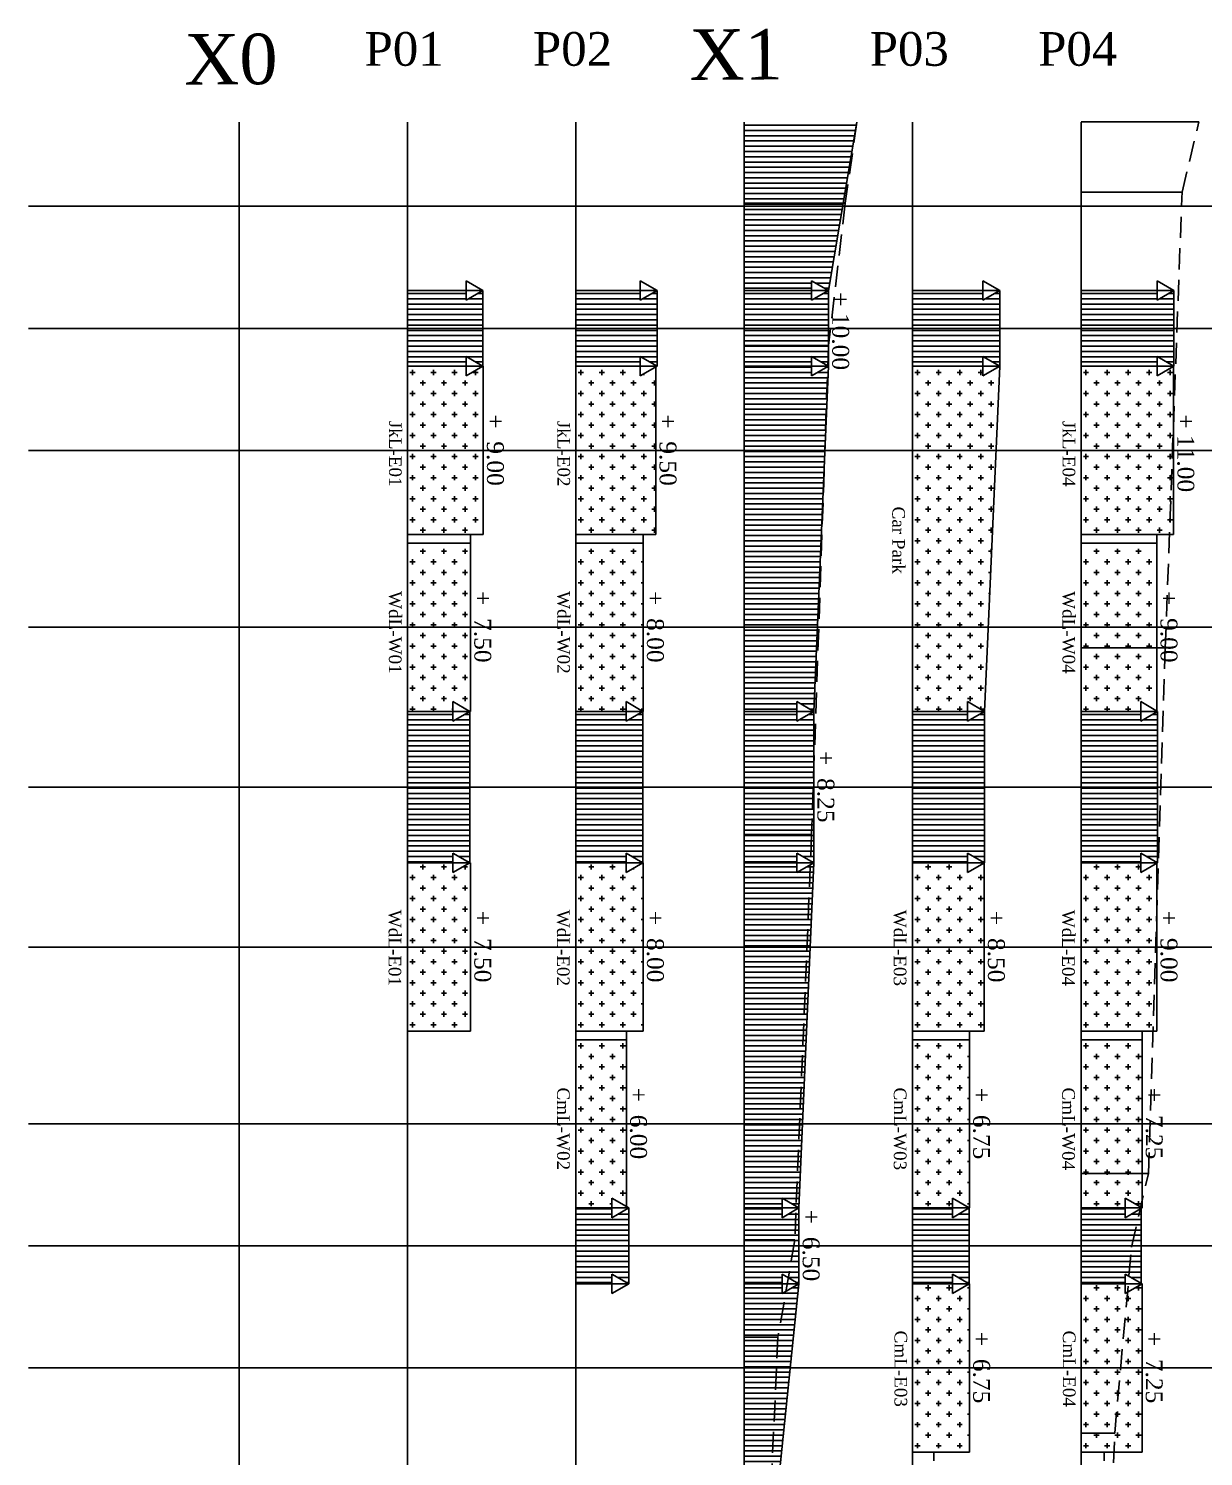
# Model space of a CAD drawing. Extents: x 15746 to 36625, y 87803 to 171760.
# Drawn here: x 16248.5 to 16388, y 88415 to 88584.6 of the extents above; entities that cross this region are included whole.
import ezdxf

# ---------------------------------------------------------------- set-up
doc = ezdxf.new("R2010")
doc.units = 0
doc.header["$LTSCALE"] = 5
doc.header["$MEASUREMENT"] = 0
doc.linetypes.add('DASHED', pattern=[0.75, 0.5, -0.25])
for name, color, linetype in [('CONTOUR', 254, 'Continuous'), ('Demarcation', 7, 'Continuous'), ('Hatch2', 254, 'Continuous'), ('text', 7, 'Continuous')]:
    doc.layers.add(name, color=color, linetype=linetype)
doc.styles.get("Standard").update_dxf_attribs({"font": 'TIMES.TTF', "height": 3})

msp = doc.modelspace()

# ---------------------------------------------------------------- hatches: boundary and pattern name
at = {"layer": 'Hatch2'}
h = msp.add_hatch(dxfattribs=at)
h.set_pattern_fill('ANSI31', color=253, scale=5, angle=135, style=0)
h.paths.add_polyline_path([(16346.857, 88573.49), (16333.476, 88573.49), (16333.476, 88563.49), (16345.166, 88563.49)])
h.paths.add_polyline_path([(16345.166, 88563.49), (16333.476, 88563.49), (16333.476, 88553.49), (16341.476, 88553.49), (16341.476, 88554.645), (16343.476, 88553.49)])
h.paths.add_polyline_path([(16343.476, 88553.49), (16341.476, 88552.336), (16341.476, 88553.49), (16333.476, 88553.49), (16333.476, 88548.99), (16343.476, 88548.99)])
h.paths.add_polyline_path([(16343.476, 88548.99), (16333.476, 88548.99), (16333.476, 88544.49), (16341.476, 88544.49), (16341.476, 88545.645), (16343.476, 88544.49)])
h.paths.add_polyline_path([(16343.476, 88544.49), (16341.476, 88543.336), (16341.476, 88544.49), (16333.476, 88544.49), (16333.476, 88534.49), (16343.049, 88534.49)])
h.paths.add_polyline_path([(16343.049, 88534.49), (16333.476, 88534.49), (16333.476, 88513.49), (16342.153, 88513.49)])
h.paths.add_polyline_path([(16342.153, 88513.49), (16333.476, 88513.49), (16333.476, 88503.49), (16339.726, 88503.49), (16339.726, 88504.645), (16341.726, 88503.49)])
h.paths.add_polyline_path([(16341.726, 88503.49), (16339.726, 88502.336), (16339.726, 88503.49), (16333.476, 88503.49), (16333.476, 88494.49), (16341.726, 88494.49)])
h.paths.add_polyline_path([(16341.726, 88494.49), (16333.476, 88494.49), (16333.476, 88485.49), (16339.726, 88485.49), (16339.726, 88486.645), (16341.726, 88485.49)])
h.paths.add_polyline_path([(16341.726, 88485.49), (16339.726, 88484.336), (16339.726, 88485.49), (16333.476, 88485.49), (16333.476, 88475.49), (16341.299, 88475.49)])
h.paths.add_polyline_path([(16341.299, 88475.49), (16333.476, 88475.49), (16333.476, 88454.49), (16340.403, 88454.49)])
h.paths.add_polyline_path([(16340.403, 88454.49), (16333.476, 88454.49), (16333.476, 88444.49), (16337.976, 88444.49), (16337.976, 88445.645), (16339.976, 88444.49)])
h.paths.add_polyline_path([(16339.976, 88444.49), (16337.976, 88443.336), (16337.976, 88444.49), (16333.476, 88444.49), (16333.476, 88439.99), (16339.976, 88439.99)])
h.paths.add_polyline_path([(16339.976, 88439.99), (16333.476, 88439.99), (16333.476, 88435.49), (16337.976, 88435.49), (16337.976, 88436.645), (16339.976, 88435.49)])
h.paths.add_polyline_path([(16339.976, 88435.49), (16337.976, 88434.336), (16337.976, 88435.49), (16333.476, 88435.49), (16333.476, 88425.49), (16338.939, 88425.49)])
h.paths.add_polyline_path([(16338.939, 88425.49), (16333.476, 88425.49), (16333.476, 88415.49), (16337.903, 88415.49)])
h.paths.add_polyline_path([(16337.903, 88415.49), (16333.476, 88415.49), (16333.476, 88414.458), (16337.796, 88414.458)])
h.paths.add_polyline_path([(16337.796, 88414.458), (16333.476, 88414.458), (16333.476, 88404.49), (16336.762, 88404.49)])
h.paths.add_polyline_path([(16336.762, 88404.49), (16333.476, 88404.49), (16333.476, 88394.49), (16333.726, 88394.49), (16333.726, 88395.645), (16335.726, 88394.49)])
h.paths.add_polyline_path([(16335.726, 88394.49), (16333.726, 88393.336), (16333.726, 88394.49), (16333.476, 88394.49), (16333.476, 88389.99), (16335.726, 88389.99)])
h.paths.add_polyline_path([(16335.726, 88389.99), (16333.476, 88389.99), (16333.476, 88385.49), (16333.726, 88385.49), (16333.726, 88386.645), (16335.726, 88385.49)])
h = msp.add_hatch(dxfattribs=at)
h.set_pattern_fill('ANSI31', color=253, scale=5, angle=135, style=0)
h.paths.add_polyline_path([(16293.476, 88553.49), (16293.476, 88548.99), (16302.445, 88548.99), (16302.445, 88553.49), (16300.445, 88552.336), (16300.445, 88553.49)])
h.paths.add_polyline_path([(16293.476, 88548.99), (16293.476, 88544.49), (16300.445, 88544.49), (16300.445, 88545.645), (16302.445, 88544.49), (16302.445, 88548.99)])
h = msp.add_hatch(dxfattribs=at)
h.set_pattern_fill('ANSI31', color=253, scale=5, angle=135, style=0)
h.paths.add_polyline_path([(16323.132, 88548.99), (16323.132, 88553.49), (16321.132, 88552.336), (16321.132, 88553.49), (16313.476, 88553.49), (16313.476, 88548.99)])
h.paths.add_polyline_path([(16321.132, 88544.49), (16321.132, 88545.645), (16323.132, 88544.49), (16323.132, 88548.99), (16313.476, 88548.99), (16313.476, 88544.49)])
h = msp.add_hatch(dxfattribs=at)
h.set_pattern_fill('ANSI31', color=253, scale=5, angle=135, style=0)
h.paths.add_polyline_path([(16363.82, 88548.99), (16363.82, 88553.49), (16361.82, 88552.336), (16361.82, 88553.49), (16353.476, 88553.49), (16353.476, 88548.99)])
h.paths.add_polyline_path([(16353.476, 88548.99), (16353.476, 88544.49), (16361.82, 88544.49), (16361.82, 88545.645), (16363.82, 88544.49), (16363.82, 88548.99)])
h = msp.add_hatch(dxfattribs=at)
h.set_pattern_fill('ANSI31', color=253, scale=5, angle=135, style=0)
h.paths.add_polyline_path([(16384.507, 88548.99), (16384.507, 88553.49), (16382.507, 88552.336), (16382.507, 88553.49), (16373.476, 88553.49), (16373.476, 88548.99)])
h.paths.add_polyline_path([(16373.476, 88548.99), (16373.476, 88544.49), (16382.507, 88544.49), (16382.507, 88545.645), (16384.507, 88544.49), (16384.507, 88548.99)])
h = msp.add_hatch(dxfattribs=at)
h.set_pattern_fill('CROSS', color=253, scale=5, style=0)
h.paths.add_polyline_path([(16300.445, 88543.336), (16300.445, 88544.49), (16293.476, 88544.49), (16293.476, 88534.49), (16302.476, 88534.49), (16302.476, 88544.472), (16302.445, 88544.49)])
h.paths.add_polyline_path([(16293.476, 88534.49), (16293.476, 88524.49), (16302.476, 88524.49), (16302.476, 88534.49)])
h = msp.add_hatch(dxfattribs=at)
h.set_pattern_fill('CROSS', color=253, scale=5, style=0)
h.paths.add_polyline_path([(16313.476, 88534.49), (16322.976, 88534.49), (16322.976, 88544.4), (16321.132, 88543.336), (16321.132, 88544.49), (16313.476, 88544.49)])
h.paths.add_polyline_path([(16313.476, 88534.49), (16313.476, 88524.49), (16322.976, 88524.49), (16322.976, 88534.49)])
h = msp.add_hatch(dxfattribs=at)
h.set_pattern_fill('CROSS', color=253, scale=5, style=0)
h.paths.add_polyline_path([(16363.378, 88534.49), (16363.82, 88544.49), (16361.82, 88543.336), (16361.82, 88544.49), (16353.476, 88544.49), (16353.476, 88534.49)])
h.paths.add_polyline_path([(16353.476, 88513.49), (16362.449, 88513.49), (16363.378, 88534.49), (16353.476, 88534.49)])
h.paths.add_polyline_path([(16362.449, 88513.49), (16353.476, 88513.49), (16353.476, 88503.49), (16360.007, 88503.49), (16360.007, 88504.645), (16362.007, 88503.49)])
h = msp.add_hatch(dxfattribs=at)
h.set_pattern_fill('CROSS', color=253, scale=5, style=0)
h.paths.add_polyline_path([(16384.476, 88534.49), (16384.476, 88544.472), (16382.507, 88543.336), (16382.507, 88544.49), (16373.476, 88544.49), (16373.476, 88534.49)])
h.paths.add_polyline_path([(16373.476, 88534.49), (16373.476, 88524.49), (16384.476, 88524.49), (16384.476, 88534.49)])
h = msp.add_hatch(dxfattribs=at)
h.set_pattern_fill('CROSS', color=253, scale=5, style=0)
h.paths.add_polyline_path([(16300.976, 88513.49), (16300.976, 88523.49), (16293.476, 88523.49), (16293.476, 88513.49)])
h.paths.add_polyline_path([(16293.476, 88503.49), (16298.882, 88503.49), (16298.882, 88504.645), (16300.882, 88503.49), (16300.976, 88503.49), (16300.976, 88513.49), (16293.476, 88513.49)])
h = msp.add_hatch(dxfattribs=at)
h.set_pattern_fill('CROSS', color=253, scale=5, style=0)
h.paths.add_polyline_path([(16321.476, 88513.49), (16313.476, 88513.49), (16313.476, 88503.49), (16319.445, 88503.49), (16319.445, 88504.645), (16321.445, 88503.49), (16321.476, 88503.49)])
h.paths.add_polyline_path([(16321.476, 88523.49), (16313.476, 88523.49), (16313.476, 88513.49), (16321.476, 88513.49)])
h = msp.add_hatch(dxfattribs=at)
h.set_pattern_fill('CROSS', color=253, scale=5, style=0)
h.paths.add_polyline_path([(16382.476, 88523.49), (16373.476, 88523.49), (16373.476, 88513.49), (16382.476, 88513.49)])
h.paths.add_polyline_path([(16382.476, 88513.49), (16373.476, 88513.49), (16373.476, 88503.49), (16380.57, 88503.49), (16380.57, 88504.645), (16382.476, 88503.544)])
h = msp.add_hatch(dxfattribs=at)
h.set_pattern_fill('ANSI31', color=253, scale=5, angle=135, style=0)
h.paths.add_polyline_path([(16293.476, 88494.49), (16300.882, 88494.49), (16300.882, 88503.49), (16298.882, 88502.336), (16298.882, 88503.49), (16293.476, 88503.49)])
h.paths.add_polyline_path([(16293.476, 88485.49), (16298.882, 88485.49), (16298.882, 88486.645), (16300.882, 88485.49), (16300.882, 88494.49), (16293.476, 88494.49)])
h = msp.add_hatch(dxfattribs=at)
h.set_pattern_fill('ANSI31', color=253, scale=5, angle=135, style=0)
h.paths.add_polyline_path([(16313.476, 88494.49), (16321.445, 88494.49), (16321.445, 88503.49), (16319.445, 88502.336), (16319.445, 88503.49), (16313.476, 88503.49)])
h.paths.add_polyline_path([(16313.476, 88485.49), (16319.445, 88485.49), (16319.445, 88486.645), (16321.445, 88485.49), (16321.445, 88494.49), (16313.476, 88494.49)])
h = msp.add_hatch(dxfattribs=at)
h.set_pattern_fill('ANSI31', color=253, scale=5, angle=135, style=0)
h.paths.add_polyline_path([(16362.007, 88503.49), (16360.007, 88502.336), (16360.007, 88503.49), (16353.476, 88503.49), (16353.476, 88494.49), (16362.007, 88494.49)])
h.paths.add_polyline_path([(16353.476, 88485.49), (16360.007, 88485.49), (16360.007, 88486.645), (16362.007, 88485.49), (16362.007, 88494.49), (16353.476, 88494.49)])
h = msp.add_hatch(dxfattribs=at)
h.set_pattern_fill('ANSI31', color=253, scale=5, angle=135, style=0)
h.paths.add_polyline_path([(16382.57, 88503.49), (16380.57, 88502.336), (16380.57, 88503.49), (16373.476, 88503.49), (16373.476, 88494.49), (16382.57, 88494.49)])
h.paths.add_polyline_path([(16382.57, 88494.49), (16373.476, 88494.49), (16373.476, 88485.49), (16380.57, 88485.49), (16380.57, 88486.645), (16382.57, 88485.49)])
h = msp.add_hatch(dxfattribs=at)
h.set_pattern_fill('CROSS', color=253, scale=5, style=0)
h.paths.add_polyline_path([(16300.976, 88485.436), (16300.882, 88485.49), (16298.882, 88484.336), (16298.882, 88485.49), (16293.476, 88485.49), (16293.476, 88475.49), (16300.976, 88475.49)])
h.paths.add_polyline_path([(16300.976, 88475.49), (16293.476, 88475.49), (16293.476, 88465.49), (16300.976, 88465.49)])
h = msp.add_hatch(dxfattribs=at)
h.set_pattern_fill('CROSS', color=253, scale=5, style=0)
h.paths.add_polyline_path([(16321.476, 88475.49), (16313.476, 88475.49), (16313.476, 88465.49), (16319.476, 88465.49), (16321.476, 88465.49)])
h.paths.add_polyline_path([(16321.476, 88475.49), (16321.476, 88485.472), (16321.445, 88485.49), (16319.445, 88484.336), (16319.445, 88485.49), (16313.476, 88485.49), (16313.476, 88475.49)])
h = msp.add_hatch(dxfattribs=at)
h.set_pattern_fill('CROSS', color=253, scale=5, style=0)
h.paths.add_polyline_path([(16361.976, 88475.49), (16361.976, 88485.472), (16360.007, 88484.336), (16360.007, 88485.49), (16353.476, 88485.49), (16353.476, 88475.49)])
h.paths.add_polyline_path([(16353.476, 88475.49), (16353.476, 88465.49), (16361.976, 88465.49), (16361.976, 88475.49)])
h = msp.add_hatch(dxfattribs=at)
h.set_pattern_fill('CROSS', color=253, scale=5, style=0)
h.paths.add_polyline_path([(16382.476, 88475.49), (16382.476, 88485.436), (16380.57, 88484.336), (16380.57, 88485.49), (16373.476, 88485.49), (16373.476, 88475.49)])
h.paths.add_polyline_path([(16373.476, 88475.49), (16373.476, 88465.49), (16382.476, 88465.49), (16382.476, 88475.49)])
h = msp.add_hatch(dxfattribs=at)
h.set_pattern_fill('CROSS', color=253, scale=5, style=0)
h.paths.add_polyline_path([(16319.476, 88464.458), (16313.476, 88464.458), (16313.476, 88454.49), (16319.476, 88454.49)])
h.paths.add_polyline_path([(16319.476, 88454.49), (16313.476, 88454.49), (16313.476, 88444.49), (16317.757, 88444.49), (16317.757, 88445.645), (16319.476, 88444.653)])
h = msp.add_hatch(dxfattribs=at)
h.set_pattern_fill('CROSS', color=253, scale=5, style=0)
h.paths.add_polyline_path([(16360.226, 88454.49), (16353.476, 88454.49), (16353.476, 88444.49), (16358.195, 88444.49), (16358.195, 88445.645), (16360.195, 88444.49), (16360.226, 88444.49)])
h.paths.add_polyline_path([(16360.226, 88464.458), (16353.476, 88464.458), (16353.476, 88454.49), (16360.226, 88454.49)])
h = msp.add_hatch(dxfattribs=at)
h.set_pattern_fill('CROSS', color=253, scale=5, style=0)
h.paths.add_polyline_path([(16380.726, 88464.458), (16373.476, 88464.458), (16373.476, 88454.49), (16380.726, 88454.49)])
h.paths.add_polyline_path([(16373.476, 88454.49), (16373.476, 88444.49), (16378.726, 88444.49), (16378.726, 88445.645), (16380.726, 88444.49), (16380.726, 88454.49)])
h = msp.add_hatch(dxfattribs=at)
h.set_pattern_fill('ANSI31', color=253, scale=5, angle=135, style=0)
h.paths.add_polyline_path([(16317.757, 88443.336), (16317.757, 88444.49), (16313.476, 88444.49), (16313.476, 88439.99), (16319.757, 88439.99), (16319.757, 88444.49)])
h.paths.add_polyline_path([(16313.476, 88439.99), (16313.476, 88435.49), (16317.757, 88435.49), (16317.757, 88436.645), (16319.757, 88435.49), (16319.757, 88439.99)])
h = msp.add_hatch(dxfattribs=at)
h.set_pattern_fill('ANSI31', color=253, scale=5, angle=135, style=0)
h.paths.add_polyline_path([(16360.195, 88444.49), (16358.195, 88443.336), (16358.195, 88444.49), (16353.476, 88444.49), (16353.476, 88439.99), (16360.195, 88439.99)])
h.paths.add_polyline_path([(16360.195, 88439.99), (16353.476, 88439.99), (16353.476, 88435.49), (16358.195, 88435.49), (16358.195, 88436.645), (16360.195, 88435.49)])
h = msp.add_hatch(dxfattribs=at)
h.set_pattern_fill('ANSI31', color=253, scale=5, angle=135, style=0)
h.paths.add_polyline_path([(16380.632, 88444.436), (16378.726, 88443.336), (16378.726, 88444.49), (16373.476, 88444.49), (16373.476, 88439.99), (16380.632, 88439.99)])
h.paths.add_polyline_path([(16380.632, 88439.99), (16373.476, 88439.99), (16373.476, 88435.49), (16378.726, 88435.49), (16378.726, 88436.645), (16380.632, 88435.544)])
h = msp.add_hatch(dxfattribs=at)
h.set_pattern_fill('CROSS', color=253, scale=5, style=0)
h.paths.add_polyline_path([(16360.226, 88435.472), (16360.195, 88435.49), (16358.195, 88434.336), (16358.195, 88435.49), (16353.476, 88435.49), (16353.476, 88425.49), (16360.226, 88425.49)])
h.paths.add_polyline_path([(16360.226, 88425.49), (16353.476, 88425.49), (16353.476, 88415.49), (16360.226, 88415.49)])
h = msp.add_hatch(dxfattribs=at)
h.set_pattern_fill('CROSS', color=253, scale=5, style=0)
h.paths.add_polyline_path([(16373.476, 88425.49), (16380.726, 88425.49), (16380.726, 88435.49), (16378.726, 88434.336), (16378.726, 88435.49), (16373.476, 88435.49)])
h.paths.add_polyline_path([(16380.726, 88425.49), (16373.476, 88425.49), (16373.476, 88415.49), (16380.726, 88415.49)])

# ---------------------------------------------------------------- linework, layer by layer
for p, q in [((16273.476, 88573.49), (16273.476, 88304.99)), ((16293.476, 88573.49), (16293.476, 88304.99)), ((16313.476, 88573.49), (16313.476, 88304.99)), ((16333.476, 88573.49), (16333.476, 88304.99)), ((16353.476, 88573.49), (16353.476, 88304.99)), ((16373.476, 88573.49), (16373.476, 88304.99)), ((16300.445, 88554.645), (16300.445, 88552.336)), ((16321.132, 88554.645), (16321.132, 88552.336)), ((16341.476, 88554.645), (16341.476, 88552.336)), ((16361.82, 88554.645), (16361.82, 88552.336)), ((16382.507, 88554.645), (16382.507, 88552.336)), ((16302.445, 88553.49), (16302.445, 88544.49)), ((16323.132, 88553.49), (16323.132, 88544.49)), ((16343.476, 88553.49), (16343.476, 88544.49)), ((16363.82, 88553.49), (16363.82, 88544.49)), ((16384.507, 88553.49), (16384.507, 88544.49)), ((16248.476, 88548.99), (16669.038, 88548.99)), ((16300.445, 88545.645), (16300.445, 88543.336)), ((16302.476, 88544.49), (16302.476, 88524.49)), ((16321.132, 88545.645), (16321.132, 88543.336)), ((16322.976, 88544.49), (16322.976, 88524.49)), ((16341.476, 88545.645), (16341.476, 88543.336)), ((16361.82, 88545.645), (16361.82, 88543.336)), ((16382.507, 88545.645), (16382.507, 88543.336)), ((16384.476, 88544.49), (16384.476, 88524.49)), ((16300.976, 88523.49), (16300.976, 88503.49)), ((16321.476, 88523.49), (16321.476, 88503.49)), ((16382.476, 88523.49), (16382.476, 88503.49)), ((16298.882, 88504.645), (16298.882, 88502.336)), ((16319.445, 88504.645), (16319.445, 88502.336)), ((16339.726, 88504.645), (16339.726, 88502.336)), ((16360.007, 88504.645), (16360.007, 88502.336)), ((16380.57, 88504.645), (16380.57, 88502.336)), ((16300.882, 88503.49), (16300.882, 88485.49)), ((16321.445, 88503.49), (16321.445, 88485.49)), ((16341.726, 88503.49), (16341.726, 88485.49)), ((16362.007, 88503.49), (16362.007, 88485.49)), ((16382.57, 88503.49), (16382.57, 88485.49)), ((16248.476, 88494.49), (16758.476, 88494.49)), ((16298.882, 88486.645), (16298.882, 88484.336)), ((16319.445, 88486.645), (16319.445, 88484.336)), ((16339.726, 88486.645), (16339.726, 88484.336)), ((16360.007, 88486.645), (16360.007, 88484.336)), ((16380.57, 88486.645), (16380.57, 88484.336)), ((16300.976, 88485.49), (16300.976, 88465.49)), ((16321.476, 88485.49), (16321.476, 88465.49)), ((16361.976, 88485.49), (16361.976, 88465.49)), ((16382.476, 88485.49), (16382.476, 88465.49)), ((16319.476, 88464.458), (16319.476, 88444.49)), ((16360.226, 88464.458), (16360.226, 88444.49)), ((16380.726, 88464.458), (16380.726, 88444.49)), ((16317.757, 88445.645), (16317.757, 88443.336)), ((16319.757, 88444.49), (16319.757, 88435.49)), ((16337.976, 88445.645), (16337.976, 88443.336)), ((16339.976, 88444.49), (16339.976, 88435.49)), ((16358.195, 88445.645), (16358.195, 88443.336)), ((16360.195, 88444.49), (16360.195, 88435.49)), ((16378.726, 88445.645), (16378.726, 88443.336)), ((16380.632, 88444.49), (16380.632, 88435.49)), ((16248.476, 88439.99), (16758.476, 88439.99)), ((16317.757, 88436.645), (16317.757, 88434.336)), ((16337.976, 88436.645), (16337.976, 88434.336)), ((16358.195, 88436.645), (16358.195, 88434.336)), ((16378.726, 88436.645), (16378.726, 88434.336)), ((16360.226, 88435.49), (16360.226, 88415.49)), ((16380.726, 88435.49), (16380.726, 88415.49))]:
    msp.add_line(p, q)
at = {"color": 7}
for p, q in [((16343.476, 88553.49), (16346.857, 88573.49)), ((16302.445, 88553.49), (16300.445, 88554.645)), ((16323.132, 88553.49), (16321.132, 88554.645)), ((16343.476, 88553.49), (16341.476, 88554.645)), ((16363.82, 88553.49), (16361.82, 88554.645)), ((16384.507, 88553.49), (16382.507, 88554.645)), ((16302.445, 88553.49), (16293.476, 88553.49)), ((16302.445, 88553.49), (16300.445, 88552.336)), ((16323.132, 88553.49), (16313.476, 88553.49)), ((16323.132, 88553.49), (16321.132, 88552.336)), ((16333.476, 88553.49), (16343.476, 88553.49)), ((16343.476, 88553.49), (16341.476, 88552.336)), ((16353.476, 88553.49), (16363.82, 88553.49)), ((16363.82, 88553.49), (16361.82, 88552.336)), ((16373.476, 88553.49), (16384.507, 88553.49)), ((16384.507, 88553.49), (16382.507, 88552.336)), ((16302.445, 88544.49), (16293.476, 88544.49)), ((16302.445, 88544.49), (16300.445, 88545.645)), ((16302.445, 88544.49), (16300.445, 88543.336)), ((16302.445, 88544.49), (16302.476, 88544.49)), ((16322.976, 88544.49), (16313.476, 88544.49)), ((16323.132, 88544.49), (16321.132, 88545.645)), ((16323.132, 88544.49), (16321.132, 88543.336)), ((16322.976, 88544.49), (16323.132, 88544.49)), ((16333.476, 88544.49), (16343.476, 88544.49)), ((16343.476, 88544.49), (16341.476, 88545.645)), ((16343.476, 88544.49), (16341.476, 88543.336)), ((16341.726, 88503.49), (16343.476, 88544.49)), ((16353.476, 88544.49), (16363.726, 88544.49)), ((16363.82, 88544.49), (16361.82, 88545.645)), ((16363.82, 88544.49), (16361.82, 88543.336)), ((16363.82, 88544.49), (16362.007, 88503.49)), ((16363.726, 88544.49), (16363.82, 88544.49)), ((16373.476, 88544.49), (16384.476, 88544.49)), ((16384.507, 88544.49), (16382.507, 88545.645)), ((16384.507, 88544.49), (16382.507, 88543.336)), ((16384.476, 88544.49), (16384.507, 88544.49)), ((16293.476, 88524.49), (16302.476, 88524.49)), ((16300.976, 88523.49), (16300.976, 88524.49)), ((16313.476, 88524.49), (16322.976, 88524.49)), ((16321.476, 88523.49), (16321.476, 88524.49)), ((16373.476, 88524.49), (16384.476, 88524.49)), ((16382.476, 88523.49), (16382.476, 88524.49)), ((16293.476, 88523.49), (16300.976, 88523.49)), ((16313.476, 88523.49), (16321.476, 88523.49)), ((16373.476, 88523.49), (16382.476, 88523.49)), ((16300.882, 88503.49), (16298.882, 88504.645)), ((16321.445, 88503.49), (16319.445, 88504.645)), ((16341.726, 88503.49), (16339.726, 88504.645)), ((16362.007, 88503.49), (16360.007, 88504.645)), ((16382.57, 88503.49), (16380.57, 88504.645)), ((16300.882, 88503.49), (16293.476, 88503.49)), ((16300.882, 88503.49), (16298.882, 88502.336)), ((16300.882, 88503.49), (16300.976, 88503.49)), ((16300.882, 88503.49), (16300.913, 88503.49)), ((16321.445, 88503.49), (16313.476, 88503.49)), ((16321.445, 88503.49), (16319.445, 88502.336)), ((16321.445, 88503.49), (16321.476, 88503.49)), ((16333.476, 88503.49), (16341.726, 88503.49)), ((16341.726, 88503.49), (16339.726, 88502.336)), ((16353.476, 88503.49), (16361.976, 88503.49)), ((16362.007, 88503.49), (16360.007, 88502.336)), ((16361.976, 88503.49), (16362.007, 88503.49)), ((16373.476, 88503.49), (16382.476, 88503.49)), ((16382.57, 88503.49), (16380.57, 88502.336)), ((16382.476, 88503.49), (16382.57, 88503.49)), ((16300.882, 88485.49), (16298.882, 88486.645)), ((16321.445, 88485.49), (16319.445, 88486.645)), ((16341.726, 88485.49), (16339.726, 88486.645)), ((16362.007, 88485.49), (16360.007, 88486.645)), ((16382.57, 88485.49), (16380.57, 88486.645)), ((16300.882, 88485.49), (16293.476, 88485.49)), ((16300.882, 88485.49), (16298.882, 88484.336)), ((16300.882, 88485.49), (16300.976, 88485.49)), ((16300.882, 88485.49), (16300.913, 88485.49)), ((16321.445, 88485.49), (16313.476, 88485.49)), ((16321.445, 88485.49), (16319.445, 88484.336)), ((16321.445, 88485.49), (16321.476, 88485.49)), ((16333.476, 88485.49), (16341.726, 88485.49)), ((16341.726, 88485.49), (16339.726, 88484.336)), ((16339.976, 88444.49), (16341.726, 88485.49)), ((16353.476, 88485.49), (16361.976, 88485.49)), ((16362.007, 88485.49), (16360.007, 88484.336)), ((16361.976, 88485.49), (16362.007, 88485.49)), ((16373.476, 88485.49), (16382.476, 88485.49)), ((16382.57, 88485.49), (16380.57, 88484.336)), ((16382.476, 88485.49), (16382.57, 88485.49)), ((16293.476, 88465.49), (16300.976, 88465.49)), ((16319.476, 88465.49), (16313.476, 88465.49)), ((16319.476, 88464.458), (16319.476, 88465.49)), ((16321.476, 88465.49), (16319.476, 88465.49)), ((16353.476, 88465.49), (16361.976, 88465.49)), ((16360.226, 88464.458), (16360.226, 88465.49)), ((16373.476, 88465.49), (16382.476, 88465.49)), ((16380.726, 88464.458), (16380.726, 88465.49)), ((16319.476, 88464.458), (16313.476, 88464.458)), ((16353.476, 88464.458), (16360.226, 88464.458)), ((16373.476, 88464.458), (16380.726, 88464.458)), ((16313.476, 88444.49), (16319.476, 88444.49)), ((16319.757, 88444.49), (16317.757, 88445.645)), ((16319.757, 88444.49), (16317.757, 88443.336)), ((16319.476, 88444.49), (16319.757, 88444.49)), ((16333.476, 88444.49), (16339.976, 88444.49)), ((16339.976, 88444.49), (16337.976, 88445.645)), ((16339.976, 88444.49), (16337.976, 88443.336)), ((16353.476, 88444.49), (16360.195, 88444.49)), ((16360.195, 88444.49), (16358.195, 88445.645)), ((16360.195, 88444.49), (16358.195, 88443.336)), ((16360.195, 88444.49), (16360.226, 88444.49)), ((16373.476, 88444.49), (16380.632, 88444.49)), ((16380.726, 88444.49), (16378.726, 88445.645)), ((16380.726, 88444.49), (16378.726, 88443.336)), ((16380.632, 88444.49), (16380.726, 88444.49)), ((16319.757, 88435.49), (16317.757, 88436.645)), ((16339.976, 88435.49), (16337.976, 88436.645)), ((16360.195, 88435.49), (16358.195, 88436.645)), ((16380.726, 88435.49), (16378.726, 88436.645)), ((16313.476, 88435.49), (16319.757, 88435.49)), ((16319.757, 88435.49), (16317.757, 88434.336)), ((16333.476, 88435.49), (16339.976, 88435.49)), ((16335.726, 88394.49), (16339.976, 88435.49)), ((16339.976, 88435.49), (16337.976, 88434.336)), ((16353.476, 88435.49), (16360.195, 88435.49)), ((16360.195, 88435.49), (16358.195, 88434.336)), ((16360.195, 88435.49), (16360.226, 88435.49)), ((16373.476, 88435.49), (16380.632, 88435.49)), ((16380.726, 88435.49), (16378.726, 88434.336)), ((16380.632, 88435.49), (16380.726, 88435.49)), ((16353.476, 88415.49), (16360.226, 88415.49)), ((16355.976, 88414.458), (16355.976, 88415.49)), ((16373.476, 88415.49), (16380.726, 88415.49)), ((16376.226, 88414.458), (16376.226, 88415.49))]:
    msp.add_line(p, q, dxfattribs=at)
at = {"color": 254}
for p, q in [((16248.476, 88563.49), (16758.476, 88563.49)), ((16248.476, 88534.49), (16758.476, 88534.49)), ((16248.476, 88513.49), (16758.476, 88513.49)), ((16248.476, 88475.49), (16758.476, 88475.49)), ((16248.476, 88454.49), (16758.476, 88454.49)), ((16248.476, 88425.49), (16758.476, 88425.49))]:
    msp.add_line(p, q, dxfattribs=at)
at = {"layer": 'CONTOUR', "color": 253, "linetype": 'DASHED'}
for p, q in [((16346.857, 88573.49), (16345.476, 88563.868)), ((16385.472, 88565.157), (16387.472, 88573.527)), ((16383.476, 88511.031), (16385.476, 88565.249)), ((16345.476, 88563.868), (16343.476, 88546.966)), ((16343.476, 88546.966), (16341.476, 88488.869)), ((16381.476, 88448.575), (16383.476, 88511.031)), ((16341.476, 88488.869), (16339.476, 88440.688)), ((16379.476, 88439.825), (16381.476, 88448.575)), ((16339.476, 88440.688), (16337.476, 88429.131)), ((16377.476, 88417.758), (16379.476, 88439.825)), ((16337.476, 88429.131), (16335.476, 88385.913)), ((16375.476, 88369.268), (16377.476, 88417.758))]:
    msp.add_line(p, q, dxfattribs=at)
at = {"layer": 'CONTOUR', "color": 253}
for p, q in [((16373.472, 88573.527), (16387.472, 88573.527)), ((16373.472, 88565.157), (16385.472, 88565.157)), ((16333.476, 88563.868), (16345.476, 88563.868)), ((16333.476, 88546.966), (16343.476, 88546.966)), ((16373.476, 88511.031), (16383.476, 88511.031)), ((16333.476, 88488.869), (16341.476, 88488.869)), ((16373.476, 88448.575), (16381.476, 88448.575)), ((16333.476, 88440.688), (16339.476, 88440.688)), ((16333.476, 88429.131), (16337.476, 88429.131)), ((16373.476, 88417.758), (16377.476, 88417.758))]:
    msp.add_line(p, q, dxfattribs=at)
at = {"layer": 'Hatch2', "color": 253}
for p, q in [((16384.476, 88544.49), (16384.507, 88544.49)), ((16382.476, 88523.49), (16382.476, 88524.49)), ((16380.726, 88464.458), (16380.726, 88465.49)), ((16376.226, 88414.458), (16376.226, 88415.49))]:
    msp.add_line(p, q, dxfattribs=at)

# ---------------------------------------------------------------- texts
at = {"color": 7, "char_height": 2, "attachment_point": 1, "rotation": 270}
for s, insert, width in [('+ 10.00', (16345.922, 88553.285), 9.10012), ('+  9.00', (16304.922, 88538.785), 9.1001), ('+  9.50', (16325.422, 88538.785), 9.1001), ('+ 11.00', (16386.922, 88538.785), 9.1001), ('+  7.50', (16303.422, 88517.785), 9.1001), ('+  8.00', (16323.922, 88517.785), 9.1001), ('+  9.00', (16384.922, 88517.785), 9.1001), ('+  8.25', (16344.172, 88498.785), 9.1001), ('+  7.50', (16303.422, 88479.785), 9.1001), ('+  8.00', (16323.922, 88479.785), 9.1001), ('+  8.50', (16364.422, 88479.785), 9.1001), ('+  9.00', (16384.922, 88479.785), 9.1001), ('+  6.00', (16321.922, 88458.785), 9.1001), ('+  6.75', (16362.672, 88458.769), 9.1001), ('+  7.25', (16383.172, 88458.769), 9.1001), ('+  6.50', (16342.422, 88444.285), 8.6968), ('+  6.75', (16362.672, 88429.785), 9.1001), ('+  7.25', (16383.172, 88429.785), 9.1001)]:
    msp.add_mtext(s, dxfattribs=dict(at, insert=insert, width=width))
at = {"layer": 'Demarcation', "char_height": 6, "width": 11.9196, "attachment_point": 1, "rotation": 0.32233}
for s, insert in [('X0', (16266.953, 88583.942)), ('X1', (16326.953, 88584.504))]:
    msp.add_mtext(s, dxfattribs=dict(at, insert=insert))
at = {"layer": 'Demarcation', "char_height": 4, "width": 10.0378, "attachment_point": 1}
for s, insert in [('P01', (16288.378, 88584.184)), ('P02', (16308.378, 88584.184)), ('P03', (16348.378, 88584.184)), ('P04', (16368.378, 88584.184))]:
    msp.add_mtext(s, dxfattribs=dict(at, insert=insert))
at = {"layer": 'text', "char_height": 1.5, "attachment_point": 1, "rotation": 270, "line_spacing_factor": 1.5}
for s, insert, width in [('JkL-E01', (16292.788, 88538.004), 8.0699), ('JkL-E02', (16312.788, 88538.004), 8.0699), ('JkL-E04', (16372.788, 88538.004), 8.0699), ('WdL-W01', (16292.772, 88517.778), 9.81021), ('WdL-W02', (16312.772, 88517.778), 9.8102), ('WdL-W04', (16372.772, 88517.778), 9.8102), ('WdL-E01', (16292.733, 88479.92), 8.91699), ('WdL-E02', (16312.733, 88479.92), 8.917), ('WdL-E03', (16352.733, 88479.92), 8.917), ('WdL-E04', (16372.733, 88479.92), 8.917), ('CmL-W02', (16312.744, 88458.801), 9.8102), ('CmL-W03', (16352.744, 88458.801), 9.8102), ('CmL-W04', (16372.744, 88458.801), 9.8102), ('CmL-E03', (16352.825, 88429.922), 9.8102), ('CmL-E04', (16372.825, 88429.922), 9.8102)]:
    msp.add_mtext(s, dxfattribs=dict(at, insert=insert, width=width))
at = {"layer": 'text', "insert": (16352.562, 88527.817), "char_height": 1.5, "width": 8.72718, "attachment_point": 1, "rotation": 270}
msp.add_mtext('Car Park', dxfattribs=at)

doc.saveas('drawing.dxf')
